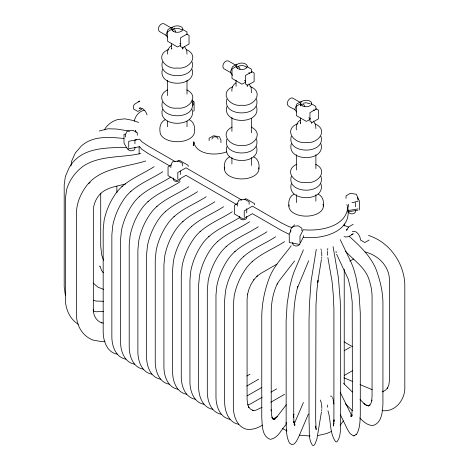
<?xml version="1.0" encoding="UTF-8"?>
<svg xmlns="http://www.w3.org/2000/svg" width="469" height="469" viewBox="0 0 469 469"><rect width="100%" height="100%" fill="white"/><g stroke="black" fill="none" stroke-linecap="round" stroke-linejoin="round"><path stroke-width="0.7" d="M187.002 34.178L186.949 31.956L182.588 29.4M251.437 72.771L251.384 69.16L247.028 66.604M315.877 109.283L315.825 106.363L311.463 103.801M303.332 237.121L303.49 235.596M327.485 251.349L327.509 255.247M321.822 256.015L321.617 251.572M321.869 408.405L321.57 403.832M327.579 250.212L327.802 248.523M70.954 165.997L71.634 161.137L75.304 153L81.442 145.918C93.114 135.441 109.547 137.124 123.945 138.466M321.587 258.313L321.763 257.17M321.628 410.703L321.804 409.56M321.406 259.457L317.706 282.502L318.011 280.521L316.833 291.044L315.983 305.014L315.666 419.468L316.176 429.68L315.414 426.52M321.453 411.852L316.903 439.142L314.857 444.266L314.037 445.245L313.192 445.55L312.377 445.157C307.887 438.538 309.827 429.674 309.03 422.17L309.03 321.06L309.399 304.815L311.082 281.212L316.276 249.297M333.641 424.697L333.395 426.087L334.004 419.837L333.91 421.643L333.91 308.573L333.236 294.215L332.075 281.599L327.878 257.581M346.896 204.554L347.787 207.55C345.7 227.277 319.19 231.328 303.285 229.734L299.984 236.183L299.984 242.444M347.787 207.55C352.307 232.102 321.881 239.682 303.285 237.25L299.55 244.449L289.25 242.473L289.25 233.709L290.973 230.701M180.313 179.398C179.387 182.687 172.211 182.031 173.219 178.015M300.711 105.167L300.523 106.006L300.523 103.502M162.432 61.867C157.25 80.299 197.238 80.299 192.061 61.867M162.432 69.383C157.25 87.814 197.238 87.814 192.061 69.383M171.824 48.295L171.636 49.134L171.636 43.67M162.432 101.943C157.25 120.375 197.238 120.375 192.061 101.943M162.432 109.459C157.25 127.89 197.238 127.89 192.061 109.459M193.984 141.837L193.257 145.671L193.984 142.465M193.926 143.156L193.638 144.417L193.638 141.914C196.722 155.333 216.033 155.767 226.521 151.909M226.867 99.07C221.69 117.502 261.679 117.502 256.502 99.07M226.867 106.586C221.69 125.018 261.679 125.018 256.502 106.586M226.867 139.146C221.69 157.578 261.679 157.578 256.502 139.146M226.867 146.662C221.69 165.094 261.679 165.094 256.502 146.662M291.308 136.274C286.125 154.706 326.119 154.706 320.937 136.274M291.308 143.79C286.125 162.221 326.119 162.221 320.937 143.79M300.705 122.702L300.512 123.54L300.512 118.077M291.308 176.35C286.125 194.782 326.119 194.782 320.937 176.35M291.308 183.866C286.125 202.297 326.119 202.297 320.937 183.866M134.181 121.219C135.33 116.271 138.689 111.434 143.93 110.338L144.692 110.385M299.826 244.062C298.642 247.245 291.642 246.483 292.744 242.426M333.764 423.999L334.133 422.921M303.414 249.871L294.198 271.539L292.187 277.302L289.953 286.084L287.139 303.783L286.119 321.042L286.16 423.683M308.678 260.746L297.422 287.931L297.797 286.536C295.083 296.525 293.881 306.884 293.729 317.22L293.729 417.469L293.688 416.208L293.928 422.868L293.87 421.291L294.772 425.442L294.174 424.351L295.095 424.967L294.321 424.509M303.408 402.549L294.069 424.222M308.397 414.068L298.618 437.055C297.059 440.039 295.734 443.856 292.111 444.805L289.531 443.135C286.108 436.832 286.424 429.375 286.119 422.422M104.481 129.831C106.996 124.783 111.991 121.395 117.25 119.671L124.854 118.827L132.504 120.334L138.672 122.432M125.551 137.012L125.481 134.662L127.017 131.232L132.926 130.282L137.306 132.762L137.306 135.265M355.942 434.646L356.686 434.183C360.016 428.267 360.04 421.262 360.286 414.666L360.286 313.052L359.125 294.79L355.971 277.138L353.532 268.397L351.281 262.675L340.213 239.63M193.691 111.288L194.102 110.537L194.102 101.767L192.812 101.521M192.595 105.672L193.691 103.778M293.395 226.492L294.432 224.686M154.166 166.653C141.151 175.13 125.211 180.348 115.831 193.433C110.068 201.547 106.076 210.78 104.089 220.536L103.18 229.816L103.18 331.724C103.157 340.857 106.985 352.407 117.232 354.165M162.843 171.666C149.828 180.137 133.888 185.355 124.508 198.44C118.745 206.559 114.753 215.793 112.765 225.548L111.857 234.822L111.857 336.73C111.833 345.864 115.661 357.419 125.909 359.172M170.892 177.03C158.053 185.343 142.412 190.555 133.184 203.452C127.421 211.566 123.429 220.799 121.442 230.555L120.533 239.835L120.533 341.743C120.51 350.876 124.338 362.426 134.585 364.184M180.196 181.679C167.181 190.156 151.241 195.374 141.867 208.459C136.098 216.578 132.106 225.812 130.118 235.567L129.21 244.841L129.21 346.749C129.186 355.883 133.014 367.438 143.262 369.191M188.872 186.691C175.857 195.163 159.917 200.386 150.543 213.471C144.774 221.585 140.782 230.818 138.795 240.574L137.886 249.854L137.886 351.762C137.863 360.896 141.691 372.445 151.938 374.203M197.549 191.698C184.534 200.175 168.594 205.393 159.22 218.478C153.451 226.597 149.459 235.831 147.471 245.586L146.562 254.86L146.562 356.768C146.539 365.902 150.367 377.457 160.615 379.21M206.225 196.71C193.21 205.182 177.27 210.405 167.896 223.49C162.127 231.604 158.135 240.837 156.148 250.593L155.239 259.867L155.239 361.781C155.216 370.915 159.044 382.464 169.291 384.222M214.902 201.717C201.887 210.194 185.947 215.412 176.573 228.497C170.804 236.616 166.812 245.85 164.824 255.605L163.916 264.879L163.916 366.787C163.892 375.921 167.72 387.476 177.968 389.229M223.578 206.729C210.563 215.201 194.623 220.424 185.249 233.509C179.48 241.623 175.488 250.856 173.501 260.612L172.592 269.886L172.592 371.8C172.569 380.934 176.397 392.483 186.644 394.241M232.255 211.736C219.24 220.213 203.3 225.431 193.926 238.516C188.157 246.635 184.165 255.869 182.177 265.624L181.269 274.898L181.269 376.806C181.245 385.94 185.073 397.495 195.327 399.248M239.682 217.469C227.019 225.618 211.666 230.818 202.602 243.528C196.833 251.642 192.841 260.875 190.854 270.631L189.945 279.905L189.945 381.819C189.922 390.953 193.75 402.502 204.003 404.26M249.608 221.755C236.593 230.232 220.653 235.45 211.279 248.535C205.51 256.649 201.518 265.888 199.53 275.643L198.622 284.918L198.622 386.825C198.598 395.959 202.426 407.514 212.68 409.267M258.284 226.767C245.269 235.239 229.329 240.462 219.955 253.547C214.186 261.661 210.194 270.894 208.207 280.65L207.298 289.924L207.298 391.838C207.275 400.972 211.103 412.521 221.356 414.279M266.961 231.774C253.946 240.251 238.006 245.469 228.632 258.554C222.863 266.668 218.871 275.907 216.883 285.662L215.975 294.937L215.975 396.844C215.951 405.978 219.785 417.533 230.033 419.286M275.637 236.786C262.622 245.258 246.682 250.481 237.308 263.566C231.539 271.68 227.547 280.913 225.56 290.669L224.651 299.943L224.651 401.857C224.628 410.991 228.462 422.54 238.709 424.298M284.589 241.635C271.498 250.182 255.429 255.406 245.985 268.573C240.216 276.687 236.224 285.926 234.236 295.675L233.328 304.956L233.328 406.863C233.363 415.892 236.874 426.802 246.682 429.287C252.316 429.944 257.71 428.144 262.429 425.149M340.201 425.389L343.267 420.904M291.202 245.779C283.258 256.672 273.192 266.468 268.714 279.483C264.487 291.138 262.001 303.437 261.761 315.842L261.761 417.463C262.353 424.773 261.62 436.358 270.238 439.336C278.076 438.292 281.242 429.557 286.137 424.498M294.585 260.934L279.454 280.468L277.167 284.103L277.625 283.124C273.421 291.73 271.44 301.315 271.229 310.859L271.229 410.873L271.217 409.859L271.522 414.713L272.319 418.119L271.938 417.076L273.146 419.139M286.301 404.765L276.511 417.404L274.23 419.655M293.248 415.317L294.139 414.168M121.911 186.58L122.292 186.152M130.587 191.587L130.968 191.164M139.264 196.599L139.645 196.171M147.946 201.606L148.321 201.178M156.623 206.618L156.998 206.19M165.299 211.625L165.674 211.197M173.976 216.637L174.351 216.209M182.652 221.644L183.027 221.216M191.329 226.656L191.704 226.228M200.005 231.663L200.38 231.235M208.682 236.675L209.057 236.247M217.358 241.682L217.733 241.254M226.035 246.688L226.41 246.266M234.711 251.701L235.086 251.273M243.388 256.707L243.763 256.285M252.064 261.72L252.445 261.292M138.654 101.902L139.633 101.023L134.316 104.405L133.466 105.859L133.466 108.943L137.769 111.429L142.107 108.925M88.565 183.76L90.171 182.341M171.296 45.698C168.606 47.504 167.011 50.898 167.48 54.14M165.07 119.747C160.468 121.952 159.331 127.128 160.029 131.789A17.218 9.943 0 0 0 177.247 141.732A17.218 9.943 0 0 0 194.465 131.789C195.163 127.128 194.019 121.952 189.423 119.747M235.731 82.902C233.04 84.707 231.452 88.102 231.915 91.344M229.511 156.951C224.909 159.155 223.766 164.332 224.463 168.992M300.172 120.105C296.977 122.175 295.763 126.261 296.355 129.913M293.946 194.154C289.344 196.359 288.206 201.535 288.904 206.196M351.422 415.64L350.66 416.114L351.691 415.475L351.117 416.578L351.949 414.502L351.65 416.009L352.418 407.327L352.213 302.013L350.624 289.039L348.233 279.114L336.619 254.21M340.365 414.678L347.558 429.586L349.886 433.35L353.057 435.683L353.902 435.9L354.664 435.425M353.902 435.9L356.686 434.183M177.118 161.658L179.463 160.298L188.139 165.311L188.139 166.559M244.138 199.671L245.897 198.651L254.573 203.663L254.573 204.912M172.346 27.003L168.049 29.483L165.903 35.017L167.691 37.567M172.088 28.943L167.58 31.869L167.562 41.231L177.528 47L180.635 45.276M172.363 29.494L174.515 28.257M140.419 107.6L139.176 108.316C143.098 107.131 146.146 111.645 147.061 114.911M236.781 64.206L232.489 66.686L230.338 72.22L232.489 75.275M236.528 66.147L232.02 69.072L231.997 78.429L241.963 84.203L245.674 82.139M301.221 101.41L296.924 103.889L294.778 109.424L296.566 111.974M300.963 103.35L296.461 106.27L296.437 115.632L306.404 121.407L310.109 119.343M277.015 264.065L260.729 273.468L256.901 276.341L257.282 275.919L253.723 279.929L253.946 279.682L251.079 284.255L248.881 289.332L247.497 294.561L247.579 294.104L247.081 299.474L247.081 399.195L247.579 403.979L248.898 407.444L248.506 406.84L250.563 409.214L253.248 410.398L252.545 410.381L255.722 410.293L262.054 407.309M353.18 224.317L348.842 226.82L346.239 230.273L347.476 229.558M369.156 240.011L364.818 242.514L360.514 240.028C360.339 236.059 356.938 230.15 352.307 231.364M349.815 261.11L353.573 258.941M246.858 376.009L250.006 374.192M246.729 386.098L258.683 379.198M247.227 395.83L261.696 387.476M262.194 397.208L250.874 403.745L247.685 405.028M271 392.125L276.663 388.854M344.182 350.701L350.325 347.154M270.824 402.25L284.601 394.288M344.205 375.493L352.33 370.803M273.151 418.958L277.566 416.408M171.332 165.006L168.043 166.894L168.043 175.658L176.719 180.671L185.97 175.324L236.822 204.683M237.76 203.358L234.477 205.246L234.477 214.011L243.153 219.023L252.404 213.682L281.365 230.402L288.91 234.189M99.199 131.015L108.075 128.764L116.634 129.034L129.602 131.115M237.719 66.51C240.45 65.132 244.126 65.162 246.547 67.173M168.307 49.538C154.108 55.594 165.592 69.904 177.247 68.005C188.896 69.904 200.38 55.594 186.187 49.538M167.668 89.896C154.237 96.456 166.12 109.887 177.247 108.081C188.368 109.887 200.251 96.456 186.82 89.896M232.741 86.742C218.548 92.798 230.033 107.108 241.682 105.208C253.893 107.161 264.874 92.065 249.989 86.46M232.108 127.099C218.677 133.659 230.56 147.09 241.682 145.284C252.809 147.09 264.692 133.659 251.261 127.099M297.815 123.664C282.936 129.268 293.911 144.364 306.122 142.412C317.771 144.311 329.256 130.001 315.062 123.945M296.549 164.302C283.112 170.863 294.995 184.294 306.122 182.488C317.249 184.294 329.132 170.863 315.696 164.302M331.653 431.357L326.664 433.544L317.929 435.531M275.039 418.87L273.198 419.491L274.025 419.35L272.477 418.618M145.736 160.967C125.416 167.474 100.003 167.556 86.132 186.345C80.533 194.014 76.734 203.013 76.424 212.586L76.476 315.033C76.506 325.838 82.79 336.478 93.243 340.136L101.779 341.631L105.156 341.215M125.839 183.854C116.265 186.545 104.786 187.453 98.384 196.142C95.295 200.269 93.495 205.211 93.331 210.37L93.331 310.091L93.278 309.558C93.249 315.174 96.168 320.948 101.714 322.848L101.228 322.707L103.28 323.047M351.557 234.441L353.263 233.808C350.519 235.415 347.418 238.053 344.035 236.569M174.439 28.791L178.695 28.462L182.107 29.969M303.314 103.198L306.116 102.758L310.091 103.702M125.305 134.081L124.004 134.327L124.004 143.098L127.421 149.036L139.68 146.697L141.773 149.242L148.333 153.598L169.743 165.956M330.481 396.182L331.243 396.041L331.952 396.493M135.078 139.926L136.473 139.692M358.058 201.4L354.84 201.946L353.562 202.684L351.967 202.438M347.593 210.698L358.058 208.91M347.593 211.953L358.058 210.165M140.723 153.48C121.764 157.983 100.137 155.022 83.212 166.167C75.392 171.965 69.459 180.008 66.662 189.365L65.42 198.358L65.42 300.307C65.771 309.651 70.086 319.354 78.311 324.243M103.678 311.398L96.286 311.779L93.167 310.97M382.833 391.744L382.212 391.826L385.284 390.378L387.64 387.804L387.371 388.438L388.877 384.844L389.452 380.007L389.452 280.286C389.475 266.333 378.26 255.206 365.21 251.982M381.965 410.586C395.566 412.573 405.632 399.06 404.806 386.362L404.806 284.454C403.985 262.816 389.399 241.998 368.464 235.461M310.027 436.006L299.339 435.173M126.958 147.383C106.375 147.794 81.008 146.961 69.23 167.574L65.367 176.467L64.194 184.933L64.194 286.881L65.367 295.218M103.52 301.297L95.963 301.034L93.407 300.172M103.713 289.42L97.898 287.157L93.214 283.065M292.615 227.688L288.91 226.674L281.365 222.886L252.404 206.167L244.238 210.88L244.238 217.141M343.906 225.149L348.555 227.102M343.965 377.832L352.688 381.496M360.063 384.598L372.14 389.669M364.806 404.471L368.13 405.873M286.993 430.911L282.508 428.56M171.203 27.947L163.763 23.655C160.169 22.782 156.74 28.72 159.278 31.405L166.712 35.697M235.637 65.15L228.204 60.859C224.61 59.985 221.18 65.924 223.713 68.609L231.153 72.9M248.81 72.754L249.895 73.381M300.078 102.353L292.638 98.062C290.323 97.271 288.453 99.809 287.661 101.679C285.322 106.475 292.234 107.741 294.972 109.746M313.245 109.957L314.33 110.584M179.879 43.3L180.964 43.928M244.32 80.504L245.404 81.131M308.76 117.707L310.384 118.645M175.406 161.711L148.333 146.082L141.773 141.726L139.68 139.182L128.723 141.28L128.723 147.542M241.846 200.07L185.97 167.814L177.804 172.528L177.804 178.789M344.094 341.872L352.307 346.614M352.266 415.856L351.064 415.1L351.879 415.956L340.148 392.16M191.803 100.067L192.97 100.8L192.97 103.303M318.299 194.154C322.901 196.359 324.038 201.535 323.34 206.196M253.858 156.951C258.46 159.155 259.597 164.332 258.906 168.992M349.241 236.317C360.931 246.975 373.048 258.226 377.662 273.914C380.717 283.065 382.733 292.58 382.927 302.247L382.927 404.044C382.522 411.718 381.825 423.12 372.843 425.506C367.385 425.477 363.334 421.59 359.758 417.92M345.29 251.073C353.644 260.207 365.357 267.406 369.121 279.876C370.915 285.152 371.952 290.663 372.064 296.244L372.064 396.082L371.688 400.96L371.905 400.063L370.961 403.358L369.455 405.509L370.059 404.94L368.136 405.791L368.933 405.878L366.652 405.392L363.903 403.369L364.606 404.038L359.987 399.506M343.56 383.408L352.283 391.961M345.19 403.639L352.471 410.78M313.409 121.108L315.555 124.584L315.889 128.547M248.975 83.904L251.12 87.381L251.454 92.71M184.534 46.701L186.68 50.177L187.014 54.14M103.268 272.806L101.638 270.472L99.844 265.964L99.915 266.398M315.227 425.981L315.596 426.573M357.466 197.549L359.518 201.119L359.518 209.883M320.896 248.992L321.464 250.452M321.453 403.211L320.268 400.022M103.52 260.301L101.72 254.954L100.712 246.272L100.712 193.134M348.432 211.906C349.622 215.101 356.633 214.321 355.514 210.259M127.855 148.861C129.039 152.044 136.033 151.282 134.931 147.225M332.556 397.519L333.025 399.037M136.116 132.229L135.582 130.429L135.582 131.801M247.104 85.499L247.298 86.337L247.298 84.971M182.664 48.295L182.857 49.134L182.857 47.082M333.06 246.565L338.395 277.589L340.265 301.186L340.676 317.425L340.676 418.53C339.955 426.087 341.807 434.98 337.211 441.54L336.396 441.939L335.552 441.64C329.338 432.799 331.167 420.652 327.96 410.727M333.154 399.752L333.922 404.038M336.027 251.366L336.203 252.656M327.28 405.017L327.385 407.244M286.371 429.387L286.424 430.964M357.9 200.181L357.9 197.678L356.311 194.254L350.384 193.339L346.046 195.843L346.046 198.346M355.514 202.508L355.514 206.735M348.432 204.255L348.432 207.04M344.228 223.912L344.228 226.105M344.228 269.253L344.228 384.07M315.889 154.741L315.889 168.623M315.889 194.746L315.889 201.183M311.733 122.175L311.733 123.54M301.889 230.748L301.889 228.245L298.091 225.777L292.486 226.439L290.68 229.576L290.68 232.079M296.355 154.741L296.355 169.989M296.355 194.746L296.355 202.614M251.454 118.27L251.454 132.786M251.454 157.543L251.454 165.416M249.127 204.314L249.127 201.811L244.789 199.307L238.862 200.222L237.273 203.646L237.273 206.149M246.747 208.705L246.747 212.879M246.747 216.356C247.908 220.987 238.498 220.999 239.653 216.367M236.071 80.187L236.071 86.337M231.915 117.543L231.915 131.42M231.915 157.543L231.915 163.98M220.934 142.658L220.934 140.155L219.428 136.719L213.524 135.758L209.127 138.226L209.127 140.729M218.097 139.217C218.413 135.94 211.718 135.91 211.965 139.164M187.014 80.34L187.014 94.216M187.014 121.055L187.014 126.777M182.693 165.962L182.693 163.458L178.355 160.949L172.428 161.869L170.839 165.287L170.839 167.796M180.313 171.044L180.313 174.527M167.48 80.34L167.48 95.582M167.48 121.055L167.48 126.777M139.135 146.65L139.135 153.967M134.931 140.272L134.931 143.749M116.881 186.228L116.881 192.782M172.375 30.133A4.479 2.585 -60 0 1 175.529 31.974M236.81 67.337A4.479 2.585 -60 0 1 239.97 69.178M258.753 167.697A17.218 9.943 0 0 1 241.119 178.929A17.218 9.943 0 0 1 224.798 167.052M301.25 104.54A4.479 2.585 -60 0 1 304.41 106.381M323.012 204.255A17.218 9.943 0 0 1 306.691 216.133A17.218 9.943 0 0 1 289.051 204.9M186.879 34.155L180.436 37.878L180.436 46.466L182.605 47.721L189.048 43.998L189.048 35.41L186.879 34.155M251.953 71.728L245.51 75.445L245.51 84.039L247.679 85.288L254.122 81.571L254.122 72.976L251.953 71.728M316.393 108.931L309.95 112.648L309.95 121.242L312.12 122.491L318.562 118.774L318.562 110.18L316.393 108.931M173.296 31.388A5.61 3.242 0 0 0 182.681 29.922A5.61 3.242 0 0 0 175.787 25.959A5.61 3.242 0 0 0 173.296 31.388M237.736 68.585A5.61 3.242 0 0 0 247.116 67.12A5.61 3.242 0 0 0 240.228 63.163A5.61 3.242 0 0 0 237.736 68.585M302.177 105.789A5.61 3.242 0 0 0 311.557 104.323A5.61 3.242 0 0 0 304.668 100.366A5.61 3.242 0 0 0 302.177 105.789"/></g></svg>
